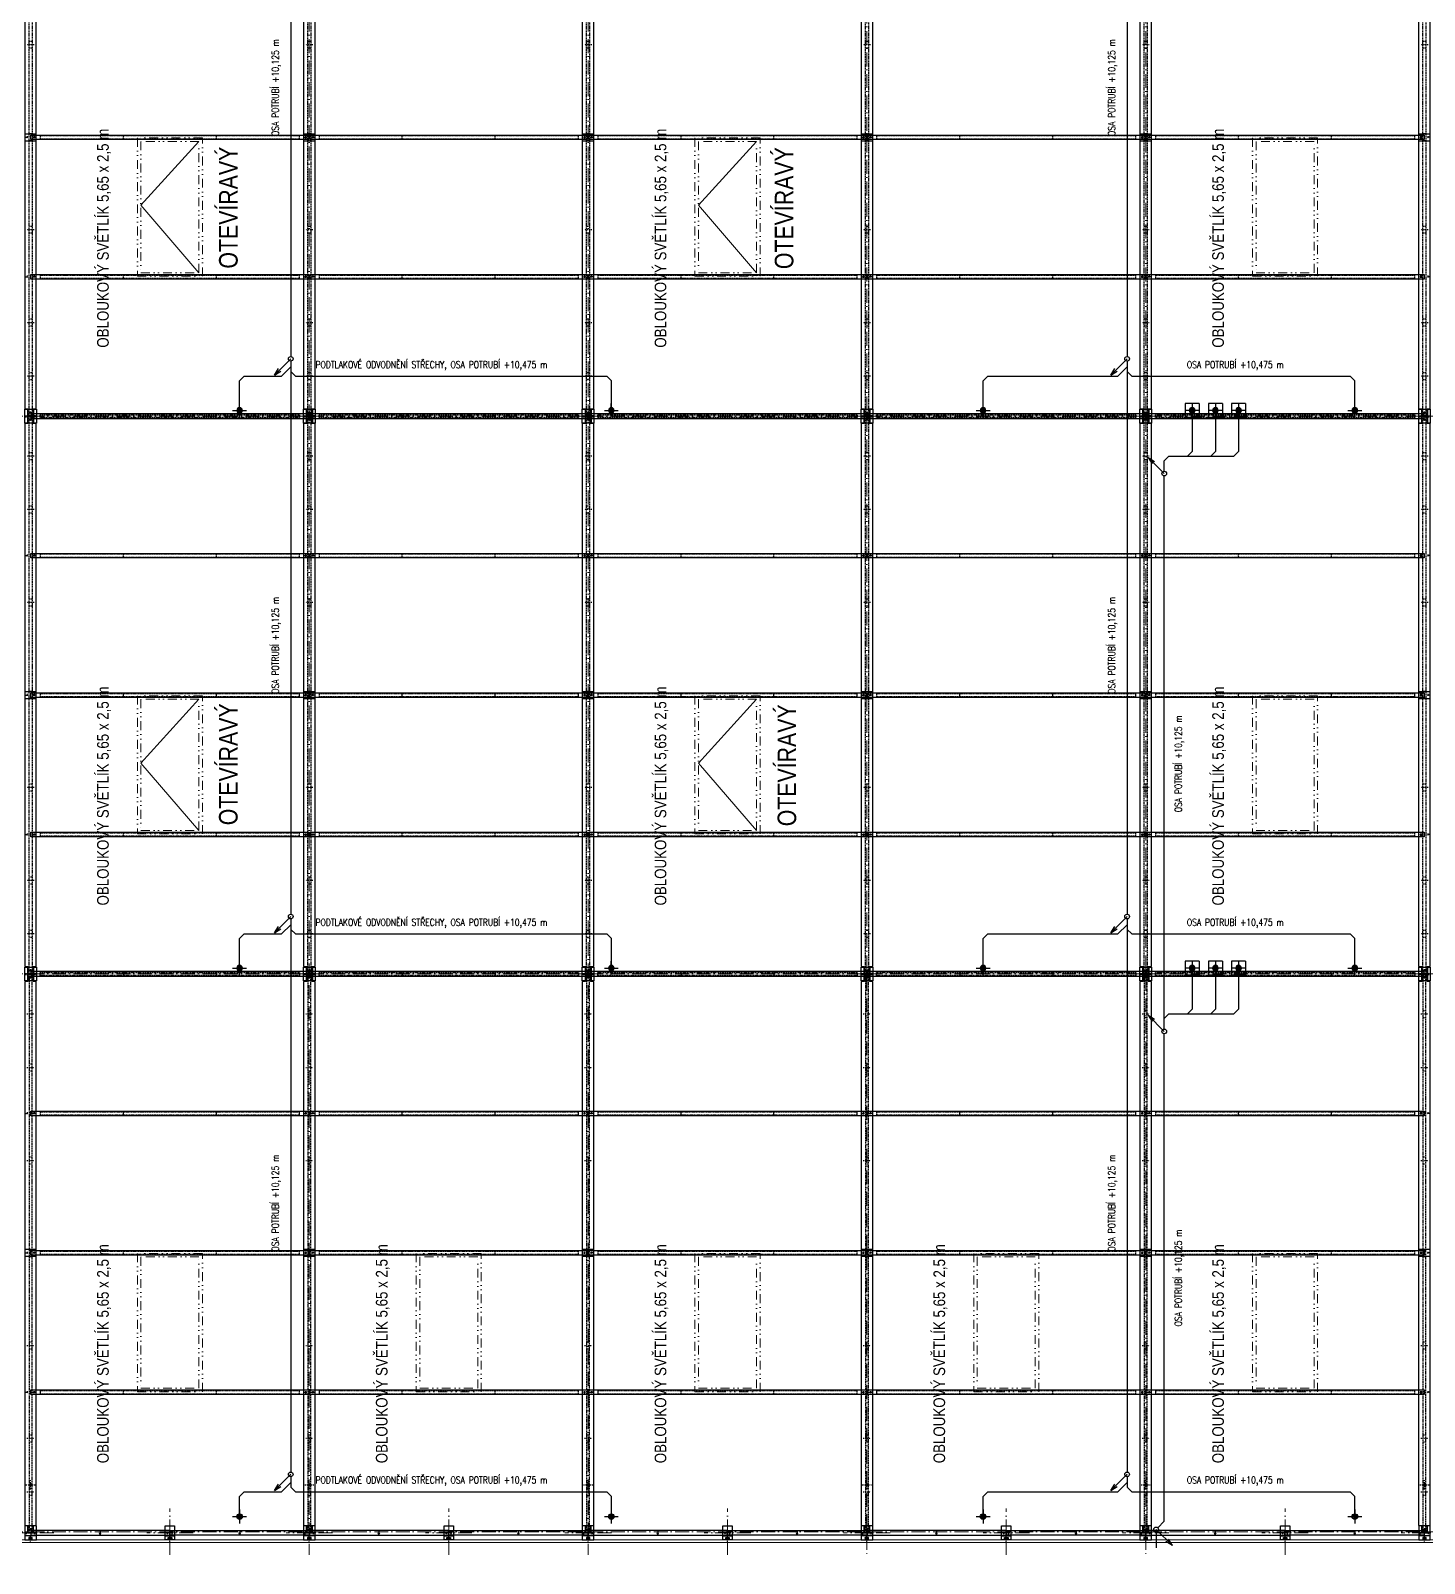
# Model space of a CAD drawing. Header units: millimetres. Extents: x 325046 to 1268204, y 1875583 to 2761998.
# Drawn here: x 742084 to 802074, y 2053383 to 2119334 of the extents above; entities that cross this region are included whole.
import ezdxf

# ---------------------------------------------------------------- set-up
doc = ezdxf.new("R2010")
doc.units = ezdxf.units.MM
doc.header["$LTSCALE"] = 100
doc.header["$PDMODE"] = 65
for name, pattern in [('ACAD_ISO10W100', [18.5, 12, -3, 0.5, -3]), ('CONTINOUS', [0]), ('DASHDOT', [1, 0.5, -0.25, 0, -0.25]), ('DASHED', [0.75, 0.5, -0.25]), ('DIVIDE', [31.75, 12.7, -6.35, 0, -6.35, 0, -6.35]), ('SO02_F11anp01$0${ Leader Line}', [0])]:
    doc.linetypes.add(name, pattern=pattern)
for name, color, linetype in [('025', 1, 'Continuous'), ('035', 7, 'Continuous'), ('070', 6, 'Continuous'), ('DEHA', 2, 'Continuous'), ('KOTY', 2, 'Continuous'), ('Kóty osové', 5, 'Continuous'), ('POPIS', 7, 'Continuous')]:
    doc.layers.add(name, color=color, linetype=linetype)
for name, color, linetype, lineweight, true_color in [('Korabek-bezp_vtoky_text', 7, 'CONTINOUS', 0, 0x6b50af), ('Korabek-bezp_vtoky_trasy', 7, 'CONTINOUS', 30, 0x9d626f), ('Korabek-text', 7, 'Continuous', 0, 0x7a7a7a), ('Korabek-trasy', 7, 'Continuous', 30, 0x7478c3), ('Korabek-vpuste', 7, 'Continuous', 30, 0x6f7ceb), ('Světlíky', 7, 'DIVIDE', 15, 0xf81696)]:
    doc.layers.add(name, color=color, linetype=linetype, lineweight=lineweight, true_color=true_color)
for name, color, linetype, lineweight in [('Objekty - osy', 5, 'ACAD_ISO10W100', 20), ('OBVODOVÝ PLÁŠŤ', 2, 'Continuous', 9), ('TENKÉ', 9, 'Continuous', 9)]:
    doc.layers.add(name, color=color, linetype=linetype, lineweight=lineweight)
doc.layers.add('Příprava na dock', color=7, linetype='Continuous', true_color=0x616161)
doc.styles.add('ARIAL NARROW', font='ARIALN.TTF')
doc.styles.add('ARIL-TENKÝ', font='arial.ttf')
doc.styles.add('ROMANS', font='romans.shx', dxfattribs={"width": 0.8})
doc.dimstyles.new('400', dxfattribs={"dimscale": 400, "dimtxt": 2.5, "dimasz": 2, "dimexe": 1, "dimexo": 12, "dimgap": 1, "dimtad": 1, "dimdec": 0, "dimzin": 0, "dimdsep": 46, "dimtxsty": 'ARIL-TENKÝ', "dimblk": 'ARCHTICK', "dimcen": 4, "dimdle": 1, "dimclrd": 256, "dimclre": 256, "dimclrt": 7, "dimadec": 0, "dimazin": 0, "dimtfac": 1, "dimtdec": 0, "dimtix": 1, "dimtofl": 0, "dimtmove": 0, "dimatfit": 0, "dimldrblk": 'OBLIQUE', "dimfxl": 1, "dimtolj": 1, "dimtzin": 0, "dimlwd": -1, "dimlwe": -1, "dimarcsym": 0})

# ---------------------------------------------------------------- blocks, each defined once
blk = doc.blocks.new('S1 STŘECHA')
at = {"layer": '025'}
h = blk.add_hatch(color=256, dxfattribs=at)
h.dxf.hatch_style = 1
edge = h.paths.add_edge_path()
edge.add_arc((1682139, -5081019), 10, 0, 360)
h = blk.add_hatch(color=256, dxfattribs=at)
h.dxf.hatch_style = 1
edge = h.paths.add_edge_path()
edge.add_arc((1682519, -5081019), 10, 0, 360)
for centre in [(1682139, -5081019), (1682519, -5081019)]:
    blk.add_circle(centre, 10, dxfattribs=at)
at = {"layer": '035', "linetype": 'DASHED'}
for centre in [(1682329, -5080869), (1682329, -5081169)]:
    blk.add_circle(centre, 30, dxfattribs=at)
at = {"layer": '070', "ltscale": 0.5}
blk.add_lwpolyline([(1682079, -5080719), (1682579, -5080719), (1682579, -5081319), (1682079, -5081319)], close=True, dxfattribs=at)
for points in [[(1682199, -5080719), (1682199, -5081319)], [(1682459, -5080719), (1682459, -5081319)]]:
    blk.add_lwpolyline(points, dxfattribs=at)
at = {"layer": 'Příprava na dock', "linetype": 'DASHDOT', "ltscale": 0.5}
for points in [[(1682329, -5080819), (1682329, -5080919)], [(1682189, -5081019), (1682089, -5081019)], [(1682139, -5081069), (1682139, -5080969)], [(1682279, -5080869), (1682379, -5080869)], [(1682279, -5081169), (1682379, -5081169)], [(1682329, -5081119), (1682329, -5081219)], [(1682569, -5081019), (1682469, -5081019)], [(1682519, -5081069), (1682519, -5080969)]]:
    blk.add_lwpolyline(points, dxfattribs=at)
blk = doc.blocks.new('V2')
at = {"layer": '025'}
h = blk.add_hatch(color=256, dxfattribs=at)
h.dxf.hatch_style = 1
h.paths.add_polyline_path([(1705186, -4880766, -1), (1705166, -4880766, -1)])
h = blk.add_hatch(color=256, dxfattribs=at)
h.dxf.hatch_style = 1
h.paths.add_polyline_path([(1705466, -4880766, 1), (1705486, -4880766, 1)])
h = blk.add_hatch(color=256, dxfattribs=at)
h.dxf.hatch_style = 1
h.paths.add_polyline_path([(1705186, -4886766, -1), (1705166, -4886766, -1)])
h = blk.add_hatch(color=256, dxfattribs=at)
h.dxf.hatch_style = 1
h.paths.add_polyline_path([(1705466, -4886766, 1), (1705486, -4886766, 1)])
h = blk.add_hatch(color=256, dxfattribs=at)
h.dxf.hatch_style = 1
h.paths.add_polyline_path([(1705186, -4892766, -1), (1705166, -4892766, -1)])
h = blk.add_hatch(color=256, dxfattribs=at)
h.dxf.hatch_style = 1
h.paths.add_polyline_path([(1705466, -4892766, 1), (1705486, -4892766, 1)])
at = {"layer": 'Příprava na dock'}
h = blk.add_hatch(dxfattribs=at)
h.set_pattern_fill('ANSI31', color=256, scale=250, angle=180)
h.set_pattern_definition([(225, (602695.915, -9703834.77), (22.09708691, -22.09708691), [])])
edge = h.paths.add_edge_path()
edge.add_arc((1705326, -4876786), 50, 0, 360)
at = {"layer": '025', "linetype": 'DASHED', "ltscale": 0.5}
for centre in [(1705326, -4874866), (1705326, -4898616)]:
    blk.add_circle(centre, 12.5, dxfattribs=at)
at = {"layer": '025'}
for centre, radius in [((1705326, -4876786), 50), ((1705176, -4880766), 10), ((1705476, -4880766), 10), ((1705176, -4886766), 10), ((1705476, -4886766), 10), ((1705176, -4892766), 10), ((1705476, -4892766), 10)]:
    blk.add_circle(centre, radius, dxfattribs=at)
at = {"layer": '035'}
blk.add_lwpolyline([(1705216, -4875036), (1705076, -4875036), (1705076, -4875036), (1705076, -4875036), (1705076, -4898446), (1705216, -4898446), (1705216, -4898746), (1705436, -4898746), (1705436, -4898446), (1705436, -4898446), (1705576, -4898446), (1705576, -4875036), (1705576, -4875036), (1705576, -4875036), (1705436, -4875036), (1705436, -4874736), (1705216, -4874736)], close=True, dxfattribs=at)
for points in [[(1705216, -4874836), (1705436, -4874836)], [(1705076, -4886616), (1705576, -4886616)], [(1705076, -4886916), (1705576, -4886916)]]:
    blk.add_lwpolyline(points, dxfattribs=at)
at = {"layer": '035', "linetype": 'DASHED'}
blk.add_lwpolyline([(1705391, -4874736), (1705261, -4874736), (1705261, -4898746), (1705391, -4898746)], close=True, dxfattribs=at)
at = {"layer": '035', "linetype": 'DASHED', "ltscale": 0.8}
for points in [[(1705391, -4876336), (1705261, -4876336)], [(1705391, -4876636), (1705261, -4876636)], [(1705391, -4878636), (1705261, -4878636)], [(1705391, -4878936), (1705261, -4878936)], [(1705391, -4882636), (1705261, -4882636)], [(1705391, -4882936), (1705261, -4882936)], [(1705386, -4886616), (1705266, -4886616)], [(1705386, -4886916), (1705266, -4886916)], [(1705391, -4890596), (1705261, -4890596)], [(1705391, -4890896), (1705261, -4890896)], [(1705391, -4894596), (1705261, -4894596)], [(1705391, -4894896), (1705261, -4894896)], [(1705391, -4896896), (1705261, -4896896)], [(1705391, -4897196), (1705261, -4897196)]]:
    blk.add_lwpolyline(points, dxfattribs=at)
at = {"layer": 'DEHA', "color": 3, "linetype": 'DASHDOT', "ltscale": 0.9}
for points in [[(1705523, -4876786), (1705129, -4876786)], [(1705326, -4876589), (1705326, -4876983)]]:
    blk.add_lwpolyline(points, dxfattribs=at)
at = {"layer": 'Příprava na dock', "linetype": 'DASHDOT', "ltscale": 0.2}
for points in [[(1705276, -4874866), (1705376, -4874866)], [(1705326, -4874916), (1705326, -4874816)], [(1705376, -4898616), (1705276, -4898616)], [(1705326, -4898666), (1705326, -4898566)]]:
    blk.add_lwpolyline(points, dxfattribs=at)
at = {"layer": 'Příprava na dock', "linetype": 'DASHDOT', "ltscale": 0.8}
for points in [[(1705481, -4876486), (1705171, -4876486)], [(1705481, -4878786), (1705171, -4878786)], [(1705481, -4882786), (1705171, -4882786)], [(1705481, -4890746), (1705171, -4890746)], [(1705481, -4894746), (1705171, -4894746)], [(1705481, -4897046), (1705171, -4897046)]]:
    blk.add_lwpolyline(points, dxfattribs=at)
at = {"layer": 'Příprava na dock', "linetype": 'DASHDOT', "ltscale": 0.5}
for points in [[(1705126, -4880766), (1705226, -4880766)], [(1705176, -4880816), (1705176, -4880716)], [(1705526, -4880766), (1705426, -4880766)], [(1705476, -4880816), (1705476, -4880716)], [(1705126, -4886766), (1705226, -4886766)], [(1705176, -4886816), (1705176, -4886716)], [(1705526, -4886766), (1705426, -4886766)], [(1705476, -4886816), (1705476, -4886716)], [(1705126, -4892766), (1705226, -4892766)], [(1705176, -4892816), (1705176, -4892716)], [(1705526, -4892766), (1705426, -4892766)], [(1705476, -4892816), (1705476, -4892716)]]:
    blk.add_lwpolyline(points, dxfattribs=at)
blk = doc.blocks.new('V1')
at = {"layer": '025'}
h = blk.add_hatch(color=256, dxfattribs=at)
h.dxf.hatch_style = 1
h.paths.add_polyline_path([(1708921, -4904766, -1), (1708901, -4904766, -1)])
h = blk.add_hatch(color=256, dxfattribs=at)
h.dxf.hatch_style = 1
h.paths.add_polyline_path([(1709201, -4904766, 1), (1709221, -4904766, 1)])
h = blk.add_hatch(color=256, dxfattribs=at)
h.dxf.hatch_style = 1
h.paths.add_polyline_path([(1708921, -4910766, -1), (1708901, -4910766, -1)])
h = blk.add_hatch(color=256, dxfattribs=at)
h.dxf.hatch_style = 1
h.paths.add_polyline_path([(1709201, -4910766, 1), (1709221, -4910766, 1)])
h = blk.add_hatch(color=256, dxfattribs=at)
h.dxf.hatch_style = 1
h.paths.add_polyline_path([(1708921, -4916766, -1), (1708901, -4916766, -1)])
h = blk.add_hatch(color=256, dxfattribs=at)
h.dxf.hatch_style = 1
h.paths.add_polyline_path([(1709201, -4916766, 1), (1709221, -4916766, 1)])
at = {"layer": '025', "linetype": 'DASHED', "ltscale": 0.5}
for centre in [(1709061, -4898916), (1709061, -4922616)]:
    blk.add_circle(centre, 12.5, dxfattribs=at)
at = {"layer": '025'}
for centre in [(1708911, -4904766), (1709211, -4904766), (1708911, -4910766), (1709211, -4910766), (1708911, -4916766), (1709211, -4916766)]:
    blk.add_circle(centre, 10, dxfattribs=at)
at = {"layer": '035'}
blk.add_lwpolyline([(1708951, -4922446), (1708811, -4922446), (1708811, -4922446), (1708811, -4922446), (1708811, -4899086), (1708951, -4899086), (1708951, -4898786), (1709171, -4898786), (1709171, -4899086), (1709171, -4899086), (1709311, -4899086), (1709311, -4922446), (1709311, -4922446), (1709311, -4922446), (1709171, -4922446), (1709171, -4922746), (1708951, -4922746)], close=True, dxfattribs=at)
at = {"layer": '035', "linetype": 'DASHED'}
blk.add_lwpolyline([(1709126, -4898786), (1708996, -4898786), (1708996, -4922746), (1709126, -4922746)], close=True, dxfattribs=at)
at = {"layer": '035', "linetype": 'DASHED', "ltscale": 0.8}
for points in [[(1709126, -4900336), (1708996, -4900336)], [(1709126, -4900636), (1708996, -4900636)], [(1709126, -4902636), (1708996, -4902636)], [(1709126, -4902936), (1708996, -4902936)], [(1709126, -4906636), (1708996, -4906636)], [(1709126, -4906936), (1708996, -4906936)], [(1709121, -4910616), (1709001, -4910616)], [(1709121, -4910916), (1709001, -4910916)], [(1709126, -4914596), (1708996, -4914596)], [(1709126, -4914896), (1708996, -4914896)], [(1709126, -4918596), (1708996, -4918596)], [(1709126, -4918896), (1708996, -4918896)], [(1709126, -4920896), (1708996, -4920896)], [(1709126, -4921196), (1708996, -4921196)]]:
    blk.add_lwpolyline(points, dxfattribs=at)
at = {"layer": '035'}
for points in [[(1708811, -4910616), (1709311, -4910616)], [(1708811, -4910916), (1709311, -4910916)]]:
    blk.add_lwpolyline(points, dxfattribs=at)
at = {"layer": 'Příprava na dock', "linetype": 'DASHDOT', "ltscale": 0.2}
for points in [[(1709011, -4898916), (1709111, -4898916)], [(1709061, -4898966), (1709061, -4898866)], [(1709111, -4922616), (1709011, -4922616)], [(1709061, -4922666), (1709061, -4922566)]]:
    blk.add_lwpolyline(points, dxfattribs=at)
at = {"layer": 'Příprava na dock', "linetype": 'DASHDOT', "ltscale": 0.8}
for points in [[(1709216, -4900486), (1708906, -4900486)], [(1709216, -4902786), (1708906, -4902786)], [(1709216, -4906786), (1708906, -4906786)], [(1709216, -4914746), (1708906, -4914746)], [(1709216, -4918746), (1708906, -4918746)], [(1709216, -4921046), (1708906, -4921046)]]:
    blk.add_lwpolyline(points, dxfattribs=at)
at = {"layer": 'Příprava na dock', "linetype": 'DASHDOT', "ltscale": 0.5}
for points in [[(1708911, -4904816), (1708911, -4904716)], [(1709211, -4904816), (1709211, -4904716)], [(1708861, -4904766), (1708961, -4904766)], [(1709261, -4904766), (1709161, -4904766)], [(1708861, -4910766), (1708961, -4910766)], [(1708911, -4910816), (1708911, -4910716)], [(1709261, -4910766), (1709161, -4910766)], [(1709211, -4910816), (1709211, -4910716)], [(1708861, -4916766), (1708961, -4916766)], [(1708911, -4916816), (1708911, -4916716)], [(1709261, -4916766), (1709161, -4916766)], [(1709211, -4916816), (1709211, -4916716)]]:
    blk.add_lwpolyline(points, dxfattribs=at)
blk = doc.blocks.new('L1.1_PŮDORYS')
at = {"layer": '035'}
for points in [[(1507676, -5195314), (1507676, -5195314), (1507676, -5195314), (1507676, -5207274), (1507676, -5207274), (1507676, -5207274), (1507676, -5207274), (1507676, -5207274), (1507876, -5207274), (1507876, -5207274), (1507876, -5207274), (1507876, -5207274), (1507876, -5207274), (1507876, -5195314), (1507876, -5195314), (1507876, -5195314), (1507876, -5195314), (1507676, -5195314)], [(1507756, -5195454), (1507796, -5195454), (1507796, -5195514), (1507756, -5195514)], [(1507756, -5207134), (1507796, -5207134), (1507796, -5207074), (1507756, -5207074)]]:
    blk.add_lwpolyline(points, close=True, dxfattribs=at)
at = {"layer": '035', "linetype": 'DASHED'}
blk.add_lwpolyline([(1507836, -5195714), (1507836, -5206874), (1507716, -5206874), (1507716, -5195714)], close=True, dxfattribs=at)
for points in [[(1507716, -5199294), (1507836, -5199294)], [(1507716, -5203294), (1507836, -5203294)]]:
    blk.add_lwpolyline(points, dxfattribs=at)
at = {"layer": 'Příprava na dock', "linetype": 'DASHDOT', "ltscale": 0.5}
for points in [[(1507826, -5195484), (1507726, -5195484)], [(1507776, -5195534), (1507776, -5195434)], [(1507826, -5207104), (1507726, -5207104)], [(1507776, -5207154), (1507776, -5207054)]]:
    blk.add_lwpolyline(points, dxfattribs=at)
blk = doc.blocks.new('L1_PU')
at = {"layer": '035', "color": 0}
blk.add_lwpolyline([(1717306, -4886866), (1705346, -4886866), (1705346, -4886666), (1717306, -4886666)], close=True, dxfattribs=at)
at = {"layer": '035'}
for points in [[(1705446, -4886746), (1705506, -4886746), (1705506, -4886786), (1705446, -4886786)], [(1717206, -4886746), (1717146, -4886746), (1717146, -4886786), (1717206, -4886786)]]:
    blk.add_lwpolyline(points, close=True, dxfattribs=at)
at = {"layer": '035', "color": 0, "linetype": 'DASHED'}
blk.add_lwpolyline([(1716906, -4886706), (1705746, -4886706), (1705746, -4886826), (1716906, -4886826)], close=True, dxfattribs=at)
at = {"layer": '035', "linetype": 'DASHED'}
for points in [[(1709326, -4886826), (1709326, -4886706)], [(1713326, -4886826), (1713326, -4886706)]]:
    blk.add_lwpolyline(points, dxfattribs=at)
at = {"layer": 'Příprava na dock', "linetype": 'DASHDOT', "ltscale": 0.5}
for points in [[(1705426, -4886766), (1705526, -4886766)], [(1705476, -4886716), (1705476, -4886816)], [(1717126, -4886766), (1717226, -4886766)], [(1717176, -4886716), (1717176, -4886816)]]:
    blk.add_lwpolyline(points, dxfattribs=at)
blk = doc.blocks.new('S2 STŘECHA')
at = {"layer": '025'}
h = blk.add_hatch(color=256, dxfattribs=at)
h.dxf.hatch_style = 1
edge = h.paths.add_edge_path()
edge.add_arc((1694149, -5104969), 10, 0, 360)
h = blk.add_hatch(color=256, dxfattribs=at)
h.dxf.hatch_style = 1
edge = h.paths.add_edge_path()
edge.add_arc((1694509, -5104969), 10, 0, 360)
at = {"layer": 'Příprava na dock', "ltscale": 0.5}
h = blk.add_hatch(dxfattribs=at)
h.set_pattern_fill('ANSI31', color=256, scale=250)
h.set_pattern_definition([(45, (-71057.18, -131932.95), (-22.09708691, 22.09708691), [])])
h.paths.add_polyline_path([(1694254, -5105269), (1694404, -5105269), (1694404, -5105169), (1694254, -5105169)])
at = {"layer": '025', "ltscale": 0.5}
blk.add_lwpolyline([(1694254, -5105269), (1694404, -5105269), (1694404, -5105169), (1694254, -5105169)], close=True, dxfattribs=at)
at = {"layer": '025', "linetype": 'DASHED', "ltscale": 0.5}
blk.add_lwpolyline([(1694254, -5105269), (1694404, -5105269), (1694404, -5105259), (1694254, -5105259)], close=True, dxfattribs=at)
at = {"layer": '025'}
for centre in [(1694149, -5104969), (1694509, -5104969)]:
    blk.add_circle(centre, 10, dxfattribs=at)
at = {"layer": '035', "linetype": 'DASHED'}
blk.add_circle((1694329, -5104819), 30, dxfattribs=at)
at = {"layer": '070', "ltscale": 0.5}
blk.add_lwpolyline([(1694079, -5105269), (1694579, -5105269), (1694579, -5104669), (1694079, -5104669)], close=True, dxfattribs=at)
for points in [[(1694579, -5105089), (1694079, -5105089)], [(1694199, -5104669), (1694199, -5104969), (1694459, -5104969), (1694459, -5104669)]]:
    blk.add_lwpolyline(points, dxfattribs=at)
at = {"layer": 'Příprava na dock', "linetype": 'DASHDOT', "ltscale": 0.5}
for points in [[(1694099, -5104969), (1694199, -5104969)], [(1694199, -5104969), (1694099, -5104969)], [(1694149, -5105019), (1694149, -5104919)], [(1694149, -5105019), (1694149, -5104919)], [(1694279, -5104819), (1694379, -5104819)], [(1694329, -5104769), (1694329, -5104869)], [(1694329, -5105344), (1694329, -5105094)], [(1694459, -5104969), (1694559, -5104969)], [(1694559, -5104969), (1694459, -5104969)], [(1694509, -5105019), (1694509, -5104919)], [(1694509, -5105019), (1694509, -5104919)]]:
    blk.add_lwpolyline(points, dxfattribs=at)
blk = doc.blocks.new('ZT1_PU')
at = {"layer": '035', "ltscale": 0.5}
blk.add_lwpolyline([(1684235, -4865636), (1690215, -4865636), (1690215, -4865836), (1684235, -4865836)], close=True, dxfattribs=at)
at = {"layer": '035', "color": 2}
for points in [[(1687223, -4865656), (1687191, -4865736)], [(1687223, -4865816), (1687223, -4865656)], [(1687223, -4865656), (1687255, -4865736)]]:
    blk.add_lwpolyline(points, dxfattribs=at)
at = {"layer": '035'}
for centre in [(1684405, -4865736), (1690125, -4865736)]:
    blk.add_circle(centre, 25, dxfattribs=at)
at = {"layer": 'Příprava na dock', "linetype": 'DASHDOT', "ltscale": 0.5}
for points in [[(1684355, -4865736), (1684455, -4865736)], [(1684405, -4865686), (1684405, -4865786)], [(1690075, -4865736), (1690175, -4865736)], [(1690125, -4865686), (1690125, -4865786)]]:
    blk.add_lwpolyline(points, dxfattribs=at)
blk = doc.blocks.new('S3 STŘECHA')
at = {"layer": '025'}
h = blk.add_hatch(color=256, dxfattribs=at)
h.dxf.hatch_style = 1
edge = h.paths.add_edge_path()
edge.add_arc((1676229, -5009069), 10, 0, 360)
h = blk.add_hatch(color=256, dxfattribs=at)
h.dxf.hatch_style = 1
edge = h.paths.add_edge_path()
edge.add_arc((1676429, -5009069), 10, 0, 360)
at = {"layer": 'Příprava na dock', "ltscale": 0.5}
h = blk.add_hatch(dxfattribs=at)
h.set_pattern_fill('ANSI31', color=256, scale=250, angle=180)
h.set_pattern_definition([(225, (3441714.858, -9982104.093), (22.09708691, -22.09708691), [])])
h.paths.add_polyline_path([(1676404, -5008769), (1676254, -5008769), (1676254, -5008869), (1676404, -5008869)])
at = {"layer": '025', "ltscale": 0.5}
blk.add_lwpolyline([(1676404, -5008769), (1676254, -5008769), (1676254, -5008869), (1676404, -5008869)], close=True, dxfattribs=at)
at = {"layer": '025', "linetype": 'DASHED', "ltscale": 0.5}
blk.add_lwpolyline([(1676404, -5008769), (1676254, -5008769), (1676254, -5008779), (1676404, -5008779)], close=True, dxfattribs=at)
at = {"layer": '025'}
for centre in [(1676229, -5009069), (1676429, -5009069)]:
    blk.add_circle(centre, 10, dxfattribs=at)
at = {"layer": '070', "ltscale": 0.5}
blk.add_lwpolyline([(1676529, -5008769), (1676129, -5008769), (1676129, -5009369), (1676529, -5009369)], close=True, dxfattribs=at)
blk.add_lwpolyline([(1676129, -5008949), (1676529, -5008949)], dxfattribs=at)
at = {"layer": 'Příprava na dock', "linetype": 'DASHDOT', "ltscale": 0.5}
for points in [[(1676329, -5008694), (1676329, -5008944)], [(1676179, -5009069), (1676279, -5009069)], [(1676229, -5009019), (1676229, -5009119)], [(1676479, -5009069), (1676379, -5009069)], [(1676429, -5009019), (1676429, -5009119)]]:
    blk.add_lwpolyline(points, dxfattribs=at)
blk = doc.blocks.new('vpust_tučně')
at = {"layer": 'Korabek-vpuste'}
for p, q in [((52.896, 90.921), (53.396, 90.921)), ((53.146, 90.671), (53.146, 91.171))]:
    blk.add_line(p, q, dxfattribs=at)
for radius in [0.1, 0.075, 0.05]:
    blk.add_circle((53.146, 90.921), radius, dxfattribs=at)
blk = doc.blocks.new('vtok')
at = {"layer": 'Korabek-bezp_vtoky_trasy', "linetype": 'ByBlock'}
for p, q in [((300, 300), (-300, 300)), ((-300, 300), (-300, -300)), ((300, 0), (-300, 0)), ((0, 300), (0, -300)), ((300, 300), (300, -300)), ((300, -300), (-300, -300))]:
    blk.add_line(p, q, dxfattribs=at)
for radius in [120, 90, 60]:
    blk.add_circle((0, 0), radius, dxfattribs=at)
blk = doc.blocks.new('A$C73023567')
at = {"layer": 'Korabek-bezp_vtoky_trasy'}
for p, q in [((86275, 53095.6), (86275, 51325.9)), ((87275, 53095.6), (87275, 51325.9)), ((88275, 53095.6), (88275, 51325.9)), ((85075, 50375.6), (84377.7, 51072.9)), ((84377.7, 51072.9), (84548.4, 50798.3)), ((84377.7, 51072.9), (84652.3, 50902.2)), ((85275.3, 51125.6), (85075, 50925.2)), ((85075, 50476), (85075, 50925.2)), ((85275.3, 51125.6), (88074.7, 51125.6)), ((86074.7, 51125.6), (86275, 51325.9)), ((87074.7, 51125.6), (87275, 51325.9)), ((88074.7, 51125.6), (88275, 51325.9)), ((85074.8, 26476), (85075, 50276)), ((86275, 29095.6), (86275, 27325.9)), ((87275, 29095.6), (87275, 27325.9)), ((88275, 29095.6), (88275, 27325.9)), ((85075, 26375.6), (84377.7, 27072.9)), ((84377.7, 27072.9), (84548.4, 26798.3)), ((84377.7, 27072.9), (84652.3, 26902.2)), ((85275.3, 27125.6), (85075, 26925.2)), ((85275.3, 27125.6), (88074.7, 27125.6)), ((86074.7, 27125.6), (86275, 27325.9)), ((87074.7, 27125.6), (87275, 27325.9)), ((88074.7, 27125.6), (88275, 27325.9)), ((85075, 5295.8), (85074.8, 26276)), ((84795.6, 5016.4), (85075, 5295.8)), ((84724.8, 4945.6), (84724.8, 4145.6)), ((84725, 4945.6), (85422.3, 4248.2)), ((85422.3, 4248.2), (85147.7, 4418.9)), ((85422.3, 4248.2), (85251.6, 4522.8))]:
    blk.add_line(p, q, dxfattribs=at)
for centre in [(85074.8, 50376), (85074.8, 26376), (84725, 4945.6)]:
    blk.add_circle(centre, 100, dxfattribs=at)
at = {"layer": 'Korabek-trasy'}
for p, q in [((47475, 79215.6), (47475, 55415.6)), ((83475, 79215.6), (83475, 55415.6)), ((47475, 55315.6), (46777.7, 54618.2)), ((46777.7, 54618.2), (46948.4, 54892.8)), ((46777.7, 54618.2), (47052.3, 54788.9)), ((47475, 54966.2), (47074.3, 54565.6)), ((47475, 55215.6), (47475, 31415.6)), ((47475, 54765.9), (47675.3, 54565.6)), ((83475, 55315.6), (82777.7, 54618.2)), ((82777.7, 54618.2), (82948.4, 54892.8)), ((82777.7, 54618.2), (83052.3, 54788.9)), ((83475, 54966.2), (83074.3, 54565.6)), ((83475, 55215.6), (83475, 31415.6)), ((83475, 54765.9), (83675.3, 54565.6)), ((45475.3, 54565.6), (45275, 54365.2)), ((45275, 53095.6), (45275, 54365.2)), ((45475.3, 54565.6), (47074.3, 54565.6)), ((47675.3, 54565.6), (61074.7, 54565.6)), ((61074.7, 54565.6), (61275, 54365.2)), ((61275, 53095.6), (61275, 54365.2)), ((77475.3, 54565.6), (77275, 54365.2)), ((77275, 53095.6), (77275, 54365.2)), ((77475.3, 54565.6), (83074.3, 54565.6)), ((83675.3, 54565.6), (93074.7, 54565.6)), ((93074.7, 54565.6), (93275, 54365.2)), ((93275, 53095.6), (93275, 54365.2)), ((47475, 31315.6), (46777.7, 30618.2)), ((47475, 31215.6), (47475, 7415.6)), ((83475, 31315.6), (82777.7, 30618.2)), ((83475, 31215.6), (83475, 7415.6)), ((45475.3, 30565.6), (45275, 30365.2)), ((45275, 29095.6), (45275, 30365.2)), ((45475.3, 30565.6), (47074.3, 30565.6)), ((46777.7, 30618.2), (46948.4, 30892.8)), ((46777.7, 30618.2), (47052.3, 30788.9)), ((47475, 30966.2), (47074.3, 30565.6)), ((47475, 30765.9), (47675.3, 30565.6)), ((47675.3, 30565.6), (61074.7, 30565.6)), ((61074.7, 30565.6), (61275, 30365.2)), ((61275, 29095.6), (61275, 30365.2)), ((77475.3, 30565.6), (77275, 30365.2)), ((77275, 29095.6), (77275, 30365.2)), ((77475.3, 30565.6), (83074.3, 30565.6)), ((82777.7, 30618.2), (82948.4, 30892.8)), ((82777.7, 30618.2), (83052.3, 30788.9)), ((83475, 30966.2), (83074.3, 30565.6)), ((83475, 30765.9), (83675.3, 30565.6)), ((83675.3, 30565.6), (93074.7, 30565.6)), ((93074.7, 30565.6), (93275, 30365.2)), ((93275, 29095.6), (93275, 30365.2)), ((47475, 7315.6), (46777.7, 6618.2)), ((83475, 7315.6), (82777.7, 6618.2)), ((46777.7, 6618.2), (46948.4, 6892.8)), ((46777.7, 6618.2), (47052.3, 6788.9)), ((47475, 6966.2), (47074.3, 6565.6)), ((47475, 7215.6), (47475, 6765.9)), ((47475, 6765.9), (47675.3, 6565.6)), ((82777.7, 6618.2), (82948.4, 6892.8)), ((82777.7, 6618.2), (83052.3, 6788.9)), ((83475, 6966.2), (83074.3, 6565.6)), ((83475, 7215.6), (83475, 6765.9)), ((83475, 6765.9), (83675.3, 6565.6)), ((45475.3, 6565.6), (45275, 6365.2)), ((45275, 5495.6), (45275, 6365.2)), ((45475.3, 6565.6), (47074.3, 6565.6)), ((47675.3, 6565.6), (61074.7, 6565.6)), ((61074.7, 6565.6), (61275, 6365.2)), ((61275, 5495.6), (61275, 6365.2)), ((77475.3, 6565.6), (77275, 6365.2)), ((77275, 5495.6), (77275, 6365.2)), ((77475.3, 6565.6), (83074.3, 6565.6)), ((83675.3, 6565.6), (93074.7, 6565.6)), ((93074.7, 6565.6), (93275, 6365.2)), ((93275, 5495.6), (93275, 6365.2))]:
    blk.add_line(p, q, dxfattribs=at)
for centre in [(47475, 55315.6), (83475, 55315.6), (47475, 31315.6), (83475, 31315.6), (47475, 7315.6), (83475, 7315.6)]:
    blk.add_circle(centre, 100, dxfattribs=at)
at = {"layer": 'Korabek-bezp_vtoky_trasy', "xscale": -1, "rotation": 270.0000000086995}
for p in [(86275, 53095.6), (87275, 53095.6), (88275, 53095.6), (86275, 29095.5), (87275, 29095.5), (88275, 29095.5)]:
    blk.add_blockref('vtok', p, dxfattribs=at)
at = {"layer": 'Korabek-vpuste', "yscale": 1200, "zscale": 1200}
for p, xscale, rotation in [((-63830.6, -10679.3), -1200, 270.0000000072112), ((-47830.6, -10679.3), -1200, 270.0000000072112), ((-31830.6, -10679.3), -1200, 270.0000000072112), ((-15830.6, -10679.3), -1200, 270.0000000072112), ((-63830.6, -34679.3), -1200, 270.0000000072112), ((-47830.6, -34679.3), -1200, 270.0000000072112), ((-31830.6, -34679.3), -1200, 270.0000000072112), ((-15830.6, -34679.3), -1200, 270.0000000072112), ((-63830.6, 69270.4), 1200, 269.9999999927888), ((-47830.6, 69270.4), 1200, 269.9999999927888), ((-31830.6, 69270.4), 1200, 269.9999999927888), ((-15830.6, 69270.4), 1200, 269.9999999927888)]:
    blk.add_blockref('vpust_tučně', p, dxfattribs=dict(at, xscale=xscale, rotation=rotation))
at = {"layer": 'Korabek-bezp_vtoky_text', "char_height": 300, "width": 28411.347, "attachment_point": 7, "rotation": 90, "style": 'ROMANS'}
for insert in [(85925.9, 35804.2), (85925.9, 13681.4)]:
    blk.add_mtext('OSA POTRUBÍ +10,125 m', dxfattribs=dict(at, insert=insert))
at = {"layer": 'Korabek-text', "char_height": 300, "width": 28411.347, "attachment_point": 7, "style": 'ROMANS'}
for s, insert, rotation in [('OSA POTRUBÍ +10,125 m', (47048.2, 64901.8), 90), ('OSA POTRUBÍ +10,125 m', (83048.2, 64901.8), 90), ('PODTLAKOVÉ ODVODNĚNÍ STŘECHY, OSA POTRUBÍ +10,475 m', (48542.9, 54827), 0), ('OSA POTRUBÍ +10,475 m', (86047.3, 54827), 0), ('OSA POTRUBÍ +10,125 m', (47048.2, 40901.8), 90), ('OSA POTRUBÍ +10,125 m', (83048.2, 40901.8), 90), ('PODTLAKOVÉ ODVODNĚNÍ STŘECHY, OSA POTRUBÍ +10,475 m', (48542.9, 30827), 0), ('OSA POTRUBÍ +10,475 m', (86047.3, 30827), 0), ('OSA POTRUBÍ +10,125 m', (47048.2, 16901.8), 90), ('OSA POTRUBÍ +10,125 m', (83048.2, 16901.8), 90), ('PODTLAKOVÉ ODVODNĚNÍ STŘECHY, OSA POTRUBÍ +10,475 m', (48542.9, 6827), 0), ('OSA POTRUBÍ +10,475 m', (86047.3, 6827), 0)]:
    blk.add_mtext(s, dxfattribs=dict(at, insert=insert, rotation=rotation))
blk = doc.blocks.new('_ARCHTICK')
at = {"color": 0, "linetype": 'ByBlock', "const_width": 0.15}
blk.add_lwpolyline([(-0.5, -0.5), (0.5, 0.5)], dxfattribs=at)
blk = doc.blocks.new('*D1568')
at = {"layer": 'Defpoints', "color": 0, "transparency": 16777216}
for p in [(705684, 2054273), (1018474, 2054273), (705684, 2046531)]:
    blk.add_point(p, dxfattribs=at)
at = {"layer": 'Kóty osové', "transparency": 16777216}
for p, q in [((705684, 2049473), (705684, 2046131)), ((1018474, 2049473), (1018474, 2046131)), ((1018874, 2046531), (705284, 2046531))]:
    blk.add_line(p, q, dxfattribs=at)
at = {"layer": 'Kóty osové', "transparency": 16777216, "xscale": 800, "yscale": 800, "zscale": 800, "rotation": 180}
blk.add_blockref('_ARCHTICK', (705684, 2046531), dxfattribs=at)
at = {"layer": 'Kóty osové', "transparency": 16777216, "xscale": 800, "yscale": 800, "zscale": 800}
blk.add_blockref('_ARCHTICK', (1018474, 2046531), dxfattribs=at)
at = {"layer": 'Kóty osové', "color": 7, "transparency": 16777216, "insert": (862079, 2047442), "char_height": 1000, "attachment_point": 5, "style": 'ARIL-TENKÝ'}
blk.add_mtext('\\A1;312790', dxfattribs=at)
blk = doc.blocks.new('_Oblique')
at = {"color": 0, "lineweight": -2}
blk.add_line((-0.5, -0.5), (0.5, 0.5), dxfattribs=at)

msp = doc.modelspace()

# ---------------------------------------------------------------- linework, layer by layer
at = {"layer": 'Objekty - osy', "ltscale": 0.5}
for points in [[(754078.7, 2195743.4), (754078.7, 2053743.4)], [(766078.7, 2195743.4), (766078.7, 2053743.4)], [(778078.7, 2175743.4), (778078.7, 2053743.4)], [(790078.7, 2175743.4), (790078.7, 2053743.4)], [(705078.7, 2102743.4), (1019078.7, 2102743.4)], [(705078.7, 2078743.4), (1019078.7, 2078743.4)], [(748078.7, 2053743.4), (748078.7, 2055743.4)], [(760078.7, 2053743.4), (760078.7, 2055743.4)], [(772078.7, 2053743.4), (772078.7, 2055743.4)], [(784078.7, 2053743.4), (784078.7, 2055743.4)], [(796078.7, 2053743.4), (796078.7, 2055743.4)], [(705078.7, 2054743.4), (1019078.7, 2054743.4)], [(743078.7, 2054693.4), (741078.7, 2054693.4)], [(749078.7, 2054693.4), (747078.7, 2054693.4)], [(755078.7, 2054693.4), (753078.7, 2054693.4)], [(761078.7, 2054693.4), (759078.7, 2054693.4)], [(767078.7, 2054693.4), (765078.7, 2054693.4)], [(773078.7, 2054693.4), (771078.7, 2054693.4)], [(779078.7, 2054693.4), (777078.7, 2054693.4)], [(785078.7, 2054693.4), (783078.7, 2054693.4)], [(791078.7, 2054693.4), (789078.7, 2054693.4)], [(797078.7, 2054693.4), (795078.7, 2054693.4)], [(803078.7, 2054693.4), (801078.7, 2054693.4)]]:
    msp.add_lwpolyline(points, dxfattribs=at)
at = {"layer": 'OBVODOVÝ PLÁŠŤ', "ltscale": 100}
msp.add_lwpolyline([(1078473.7, 2175213.4), (1078473.7, 2126323.4), (1018473.7, 2126323.4), (1018473.7, 2054273.4), (705683.7, 2054273.4), (705683.7, 2175213.4)], close=True, dxfattribs=at)
msp.add_lwpolyline([(1078353.7, 2175093.4), (1078353.7, 2175093.4), (1078353.7, 2126443.4), (1018353.7, 2126443.4), (1018353.7, 2054393.4), (705803.7, 2054393.4), (705803.7, 2175093.4), (1078353.7, 2175093.4)], dxfattribs=at)
at = {"layer": 'Světlíky', "ltscale": 0.3}
for points in [[(746678.7, 2108768.4), (749478.7, 2108768.4), (749478.7, 2114718.4), (746678.7, 2114718.4)], [(746828.7, 2108918.4), (749328.7, 2108918.4), (749328.7, 2114568.4), (746828.7, 2114568.4)], [(770678.7, 2108768.4), (773478.7, 2108768.4), (773478.7, 2114718.4), (770678.7, 2114718.4)], [(770828.7, 2108918.4), (773328.7, 2108918.4), (773328.7, 2114568.4), (770828.7, 2114568.4)], [(794678.7, 2108768.4), (797478.7, 2108768.4), (797478.7, 2114718.4), (794678.7, 2114718.4)], [(794828.7, 2108918.4), (797328.7, 2108918.4), (797328.7, 2114568.4), (794828.7, 2114568.4)], [(746678.7, 2084768.4), (749478.7, 2084768.4), (749478.7, 2090718.4), (746678.7, 2090718.4)], [(770678.7, 2084768.4), (773478.7, 2084768.4), (773478.7, 2090718.4), (770678.7, 2090718.4)], [(794678.7, 2084768.4), (797478.7, 2084768.4), (797478.7, 2090718.4), (794678.7, 2090718.4)], [(746828.7, 2084918.4), (749328.7, 2084918.4), (749328.7, 2090568.4), (746828.7, 2090568.4)], [(770828.7, 2084918.4), (773328.7, 2084918.4), (773328.7, 2090568.4), (770828.7, 2090568.4)], [(794828.7, 2084918.4), (797328.7, 2084918.4), (797328.7, 2090568.4), (794828.7, 2090568.4)], [(746678.7, 2060768.4), (749478.7, 2060768.4), (749478.7, 2066718.4), (746678.7, 2066718.4)], [(746828.7, 2060918.4), (749328.7, 2060918.4), (749328.7, 2066568.4), (746828.7, 2066568.4)], [(758678.7, 2060768.4), (761478.7, 2060768.4), (761478.7, 2066718.4), (758678.7, 2066718.4)], [(758828.7, 2060918.4), (761328.7, 2060918.4), (761328.7, 2066568.4), (758828.7, 2066568.4)], [(770678.7, 2060768.4), (773478.7, 2060768.4), (773478.7, 2066718.4), (770678.7, 2066718.4)], [(770828.7, 2060918.4), (773328.7, 2060918.4), (773328.7, 2066568.4), (770828.7, 2066568.4)], [(782678.7, 2060768.4), (785478.7, 2060768.4), (785478.7, 2066718.4), (782678.7, 2066718.4)], [(782828.7, 2060918.4), (785328.7, 2060918.4), (785328.7, 2066568.4), (782828.7, 2066568.4)], [(794678.7, 2060768.4), (797478.7, 2060768.4), (797478.7, 2066718.4), (794678.7, 2066718.4)], [(794828.7, 2060918.4), (797328.7, 2060918.4), (797328.7, 2066568.4), (794828.7, 2066568.4)]]:
    msp.add_lwpolyline(points, close=True, dxfattribs=at)
at = {"layer": 'TENKÉ', "linetype": 'ByBlock', "ltscale": 100}
for points in [[(749328.7, 2114568.4), (746828.7, 2111818.4), (749328.7, 2108918.4)], [(773328.7, 2114568.4), (770828.7, 2111818.4), (773328.7, 2108918.4)], [(749328.7, 2090568.4), (746828.7, 2087818.4), (749328.7, 2084918.4)], [(773328.7, 2090568.4), (770828.7, 2087818.4), (773328.7, 2084918.4)]]:
    msp.add_lwpolyline(points, dxfattribs=at)

# ---------------------------------------------------------------- block references
at = {"layer": '035', "xscale": -1, "rotation": 180}
for name, p in [('V1', (-966982.6, -2796022.4)), ('V1', (-954982.6, -2796022.4)), ('V1', (-942982.6, -2796022.4)), ('V1', (-930982.6, -2796022.4)), ('V1', (-918982.6, -2796022.4)), ('V1', (-906982.6, -2796022.4)), ('V1', (-966982.6, -2820022.4)), ('V1', (-954982.6, -2820022.4)), ('V1', (-942982.6, -2820022.4)), ('V1', (-930982.6, -2820022.4)), ('V1', (-918982.6, -2820022.4)), ('V1', (-906982.6, -2820022.4)), ('ZT1_PU', (-942146.6, -2811042.8)), ('S3 STŘECHA', (-928250.2, -2954375.1)), ('ZT1_PU', (-930146.6, -2811042.8)), ('S3 STŘECHA', (-916250.2, -2954375.1)), ('ZT1_PU', (-918146.6, -2811042.8)), ('S3 STŘECHA', (-904250.2, -2954375.1)), ('ZT1_PU', (-906146.6, -2811042.8)), ('S3 STŘECHA', (-892250.2, -2954375.1)), ('ZT1_PU', (-894146.6, -2811042.8)), ('S3 STŘECHA', (-880250.2, -2954375.1))]:
    msp.add_blockref(name, p, dxfattribs=at)
at = {"layer": '035'}
for name, p in [('L1_PU', (-963247.1, 7001509.2)), ('L1_PU', (-951247.1, 7001509.2)), ('L1_PU', (-939247.1, 7001509.2)), ('L1_PU', (-927247.1, 7001509.2)), ('L1_PU', (-915247.1, 7001509.2)), ('L1_PU', (-963247.1, 6995509.2)), ('L1_PU', (-951247.1, 6995509.2)), ('L1_PU', (-939247.1, 6995509.2)), ('L1_PU', (-927247.1, 6995509.2)), ('L1_PU', (-915247.1, 6995509.2)), ('S1 STŘECHA', (-940250.2, 7183762)), ('S1 STŘECHA', (-928250.2, 7183762)), ('S1 STŘECHA', (-916250.2, 7183762)), ('S1 STŘECHA', (-904250.2, 7183762)), ('S1 STŘECHA', (-892250.2, 7183762)), ('S1 STŘECHA', (-880250.2, 7183762)), ('L1_PU', (-963247.1, 6983509.2)), ('L1_PU', (-951247.1, 6983509.2)), ('L1_PU', (-939247.1, 6983509.2)), ('L1_PU', (-927247.1, 6983509.2)), ('L1_PU', (-915247.1, 6983509.2)), ('L1_PU', (-963247.1, 6977509.2)), ('L1_PU', (-951247.1, 6977509.2)), ('L1_PU', (-939247.1, 6977509.2)), ('L1_PU', (-927247.1, 6977509.2)), ('L1_PU', (-915247.1, 6977509.2)), ('L1_PU', (-963247.1, 6971509.2)), ('L1_PU', (-951247.1, 6971509.2)), ('L1_PU', (-939247.1, 6971509.2)), ('L1_PU', (-927247.1, 6971509.2)), ('L1_PU', (-915247.1, 6971509.2)), ('S1 STŘECHA', (-940250.2, 7159762)), ('S1 STŘECHA', (-928250.2, 7159762)), ('S1 STŘECHA', (-916250.2, 7159762)), ('S1 STŘECHA', (-904250.2, 7159762)), ('S1 STŘECHA', (-892250.2, 7159762)), ('S1 STŘECHA', (-880250.2, 7159762)), ('L1_PU', (-963247.1, 6959509.2)), ('L1_PU', (-951247.1, 6959509.2)), ('L1_PU', (-939247.1, 6959509.2)), ('L1_PU', (-927247.1, 6959509.2)), ('L1_PU', (-915247.1, 6959509.2)), ('L1_PU', (-963247.1, 6953509.2)), ('L1_PU', (-951247.1, 6953509.2)), ('L1_PU', (-939247.1, 6953509.2)), ('L1_PU', (-927247.1, 6953509.2)), ('L1_PU', (-915247.1, 6953509.2)), ('L1_PU', (-963247.1, 6947509.2)), ('L1_PU', (-951247.1, 6947509.2)), ('L1_PU', (-939247.1, 6947509.2)), ('L1_PU', (-927247.1, 6947509.2)), ('L1_PU', (-915247.1, 6947509.2)), ('S2 STŘECHA', (-952250.2, 7159662)), ('S2 STŘECHA', (-940250.2, 7159662)), ('S2 STŘECHA', (-928250.2, 7159662)), ('S2 STŘECHA', (-916250.2, 7159662)), ('S2 STŘECHA', (-904250.2, 7159662)), ('S2 STŘECHA', (-892250.2, 7159662))]:
    msp.add_blockref(name, p, dxfattribs=at)
at = {"layer": '035', "rotation": 180}
for name, p in [('V2', (2447404.5, -2820022.4)), ('V2', (2459404.5, -2820022.4)), ('V2', (2471404.5, -2820022.4)), ('V2', (2483404.5, -2820022.4)), ('V2', (2495404.5, -2820022.4)), ('V2', (2507404.5, -2820022.4)), ('ZT1_PU', (2438303.9, -2811042.8)), ('ZT1_PU', (2450303.9, -2811042.8)), ('ZT1_PU', (2462303.9, -2811042.8)), ('ZT1_PU', (2474303.9, -2811042.8)), ('ZT1_PU', (2486303.9, -2811042.8))]:
    msp.add_blockref(name, p, dxfattribs=at)
at = {"layer": 'Korabek-trasy', "linetype": 'SO02_F11anp01$0${ Leader Line}'}
msp.add_blockref('A$C73023567', (705803.7, 2049897.9), dxfattribs=at)
at = {"layer": 'KOTY', "rotation": 270}
for p in [(5949372.5, 3610519.8), (5961372.5, 3610519.8), (5973372.5, 3610519.8), (5985372.5, 3610519.8), (5997372.5, 3610519.8), (5949372.5, 3586519.8), (5961372.5, 3586519.8), (5973372.5, 3586519.8), (5985372.5, 3586519.8), (5997372.5, 3586519.8)]:
    msp.add_blockref('L1.1_PŮDORYS', p, dxfattribs=at)

# ---------------------------------------------------------------- texts
at = {"layer": 'POPIS', "linetype": 'ByBlock', "lineweight": 18, "width": 9505.374, "attachment_point": 9, "rotation": 90, "style": 'ARIAL NARROW'}
for s, insert, char_height in [('OBLOUKOVÝ SVĚTLÍK 5,65 x 2,5 m', (745537.6, 2115113.7), 500), ('OBLOUKOVÝ SVĚTLÍK 5,65 x 2,5 m', (769537.6, 2115113.7), 500), ('OBLOUKOVÝ SVĚTLÍK 5,65 x 2,5 m', (793537.6, 2115113.7), 500), ('OTEVÍRAVÝ', (751005.2, 2114340.4), 800), ('OTEVÍRAVÝ', (774926, 2114317.2), 800), ('OBLOUKOVÝ SVĚTLÍK 5,65 x 2,5 m', (745537.6, 2091113.7), 500), ('OBLOUKOVÝ SVĚTLÍK 5,65 x 2,5 m', (769537.6, 2091113.7), 500), ('OBLOUKOVÝ SVĚTLÍK 5,65 x 2,5 m', (793537.6, 2091113.7), 500), ('OTEVÍRAVÝ', (751002.7, 2090388), 800), ('OTEVÍRAVÝ', (775045.5, 2090344.4), 800), ('OBLOUKOVÝ SVĚTLÍK 5,65 x 2,5 m', (745537.6, 2067113.7), 500), ('OBLOUKOVÝ SVĚTLÍK 5,65 x 2,5 m', (757537.6, 2067113.7), 500), ('OBLOUKOVÝ SVĚTLÍK 5,65 x 2,5 m', (769537.6, 2067113.7), 500), ('OBLOUKOVÝ SVĚTLÍK 5,65 x 2,5 m', (781537.6, 2067113.7), 500), ('OBLOUKOVÝ SVĚTLÍK 5,65 x 2,5 m', (793537.6, 2067113.7), 500)]:
    msp.add_mtext(s, dxfattribs=dict(at, insert=insert, char_height=char_height))

# ---------------------------------------------------------------- dimensions: what is measured, and where the dimension line sits
at = {"layer": 'Kóty osové'}
dim = msp.add_linear_dim(base=(705683.7, 2046530.6), p1=(1018473.7, 2054273.4), p2=(705683.7, 2054273.4), dimstyle='400', override={"dimtmove": 1}, dxfattribs=at)
dim.commit()
dim.dimension.update_dxf_attribs({"geometry": '*D1568', "text_midpoint": (862078.7, 2047441.6)})

doc.saveas('drawing.dxf')
